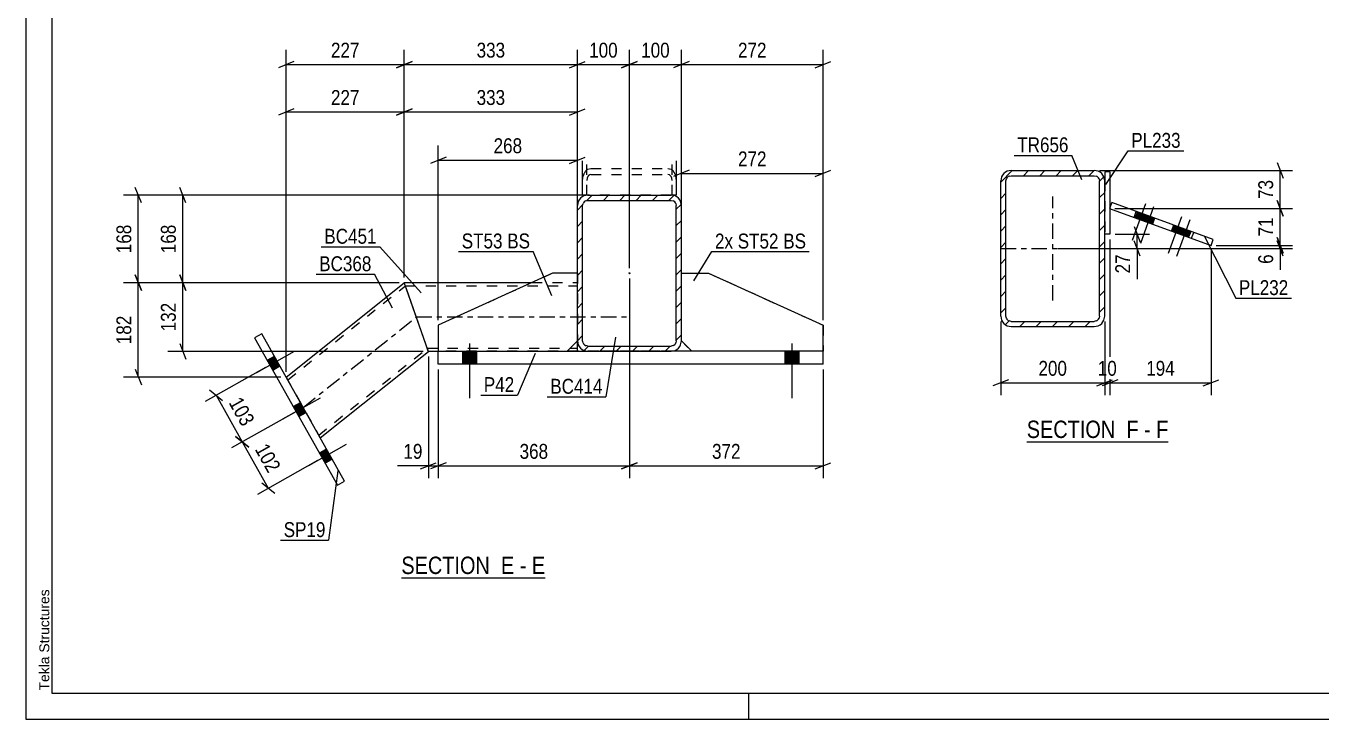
# Model space of a CAD drawing. Header units: millimetres. Extents: x -188 to 1001, y -654 to 187.
# Drawn here: x -187.8 to 61.3, y -653.8 to -520.6 of the extents above; entities that cross this region are included whole.
import ezdxf

# ---------------------------------------------------------------- set-up
doc = ezdxf.new("R2010")
doc.units = ezdxf.units.MM
doc.linetypes.add('DXK_LINE_DOT2', pattern=[3.9198, 1.9599, -1.9599])
doc.linetypes.add('DXK_LINE_DOT3', pattern=[5.9187, 2.979, -0.9799, 0.9799, -0.9799])
doc.styles.add('Arial', font='ARIAL.TTF', dxfattribs={"height": 0.2})
doc.styles.add('Arial Narrow', font='ARIALN.TTF', dxfattribs={"height": 0.2})

# ---------------------------------------------------------------- blocks, each defined once
blk = doc.blocks.new('Unknown-761542699-1162')
at = {"color": 5, "linetype": 'Continuous'}
for p, q in [((-187.8, 187.19), (-187.8, -653.81)), ((-182.8, 182.19), (-182.8, -648.81)), ((-182.8, -648.81), (996.2, -648.81)), ((-48.8, -653.81), (-48.8, -648.81)), ((-187.8, -653.81), (1001.2, -653.81))]:
    blk.add_line(p, q, dxfattribs=at)
at = {"color": 174, "linetype": 'Continuous', "style": 'Arial'}
blk.add_text('Tekla Structures', height=1.9102, rotation=90, dxfattribs=at).set_placement((-183.3, -648.31))
blk = doc.blocks.new('Unknown-761542699-16 - 30233')
at = {"color": 6, "linetype": 'Continuous'}
blk.add_line((4.68, -600.54), (31.9, -600.54), dxfattribs=at)
at = {"color": 0, "linetype": 'Continuous'}
blk.add_wipeout([(22.79, -599.79), (22.79, -596.29), (4.68, -596.29), (4.68, -599.79)], dxfattribs=at)
at = {"color": 7, "linetype": 'Continuous', "style": 'Arial Narrow'}
blk.add_text('SECTION ', height=3.34, dxfattribs=at).set_placement((4.68, -599.79))
at = {"color": 0, "linetype": 'Continuous'}
blk.add_wipeout([(26.18, -599.79), (26.18, -596.29), (23.84, -596.29), (23.84, -599.79)], dxfattribs=at)
blk.add_wipeout([(28.51, -599.79), (28.51, -596.29), (27.23, -596.29), (27.23, -599.79)], dxfattribs=at)
at = {"color": 7, "linetype": 'Continuous', "style": 'Arial Narrow'}
blk.add_text('F', height=3.34, dxfattribs=at).set_placement((23.84, -599.79))
at = {"color": 0, "linetype": 'Continuous'}
blk.add_wipeout([(31.9, -599.79), (31.9, -596.29), (29.56, -596.29), (29.56, -599.79)], dxfattribs=at)
at = {"color": 7, "linetype": 'Continuous', "style": 'Arial Narrow'}
for s, p in [('F', (29.56, -599.79)), ('-', (27.23, -599.79))]:
    blk.add_text(s, height=3.34, dxfattribs=at).set_placement(p)
blk = doc.blocks.new('Unknown-761542699-19 - 4332')
at = {"color": 6, "linetype": 'Continuous'}
blk.add_line((-115.59, -626.68), (-87.94, -626.68), dxfattribs=at)
at = {"color": 0, "linetype": 'Continuous'}
blk.add_wipeout([(-97.48, -625.93), (-97.48, -622.43), (-115.59, -622.43), (-115.59, -625.93)], dxfattribs=at)
at = {"color": 7, "linetype": 'Continuous', "style": 'Arial Narrow'}
blk.add_text('SECTION ', height=3.34, dxfattribs=at).set_placement((-115.59, -625.93))
at = {"color": 0, "linetype": 'Continuous'}
blk.add_wipeout([(-93.87, -625.93), (-93.87, -622.43), (-96.43, -622.43), (-96.43, -625.93)], dxfattribs=at)
blk.add_wipeout([(-91.55, -625.93), (-91.55, -622.43), (-92.82, -622.43), (-92.82, -625.93)], dxfattribs=at)
at = {"color": 7, "linetype": 'Continuous', "style": 'Arial Narrow'}
blk.add_text('E', height=3.34, dxfattribs=at).set_placement((-96.43, -625.93))
at = {"color": 0, "linetype": 'Continuous'}
blk.add_wipeout([(-87.94, -625.93), (-87.94, -622.43), (-90.5, -622.43), (-90.5, -625.93)], dxfattribs=at)
at = {"color": 7, "linetype": 'Continuous', "style": 'Arial Narrow'}
for s, p in [('E', (-90.5, -625.93)), ('-', (-92.82, -625.93))]:
    blk.add_text(s, height=3.34, dxfattribs=at).set_placement(p)
blk = doc.blocks.new('Part-761542699-30317 - 30233')
at = {"color": 2, "linetype": 'Continuous'}
for p, q in [((19.67, -548.64), (19.67, -550.37)), ((20.67, -548.64), (19.67, -548.64)), ((20.67, -548.64), (20.67, -560.64)), ((20.67, -560.64), (19.67, -560.64))]:
    blk.add_line(p, q, dxfattribs=at)
at = {"color": 7, "linetype": 'DXK_LINE_DOT2'}
blk.add_line((19.67, -550.37), (19.67, -560.64), dxfattribs=at)
blk = doc.blocks.new('Part-761542699-30364 - 30233')
at = {"linetype": 'Continuous'}
h = blk.add_hatch(dxfattribs=at)
h.set_pattern_fill('', scale=0.7, style=0, pattern_type=0)
h.set_pattern_definition([(45, (19.5193, -549.605), (-1.57154, 1.57154), [])])
h.paths.add_polyline_path([(19.67, -550.37), (19.52, -549.6), (19.09, -548.96), (18.44, -548.52), (17.67, -548.37), (1.67, -548.37), (0.91, -548.52), (0.26, -548.96), (-0.18, -549.6), (-0.33, -550.37), (-0.33, -576.37), (-0.18, -577.14), (0.26, -577.78), (0.91, -578.22), (1.67, -578.37), (17.67, -578.37), (18.44, -578.22), (19.09, -577.78), (19.52, -577.14), (19.67, -576.37)])
h.paths.add_polyline_path([(18.6, -576.75), (18.38, -577.08), (18.05, -577.29), (17.67, -577.37), (1.67, -577.37), (1.29, -577.29), (0.96, -577.08), (0.75, -576.75), (0.67, -576.37), (0.67, -550.37), (0.75, -549.99), (0.96, -549.66), (1.29, -549.45), (1.67, -549.37), (17.67, -549.37), (18.05, -549.45), (18.38, -549.66), (18.6, -549.99), (18.67, -550.37), (18.67, -576.37)])
at = {"color": 2, "linetype": 'Continuous'}
for p, q in [((-0.18, -549.6), (-0.33, -550.37)), ((-0.33, -576.37), (-0.33, -550.37)), ((0.67, -550.37), (0.75, -549.99)), ((0.67, -576.37), (0.67, -550.37)), ((1.67, -548.37), (0.91, -548.52)), ((1.29, -549.45), (1.67, -549.37)), ((1.67, -548.37), (17.67, -548.37)), ((1.67, -549.37), (17.67, -549.37)), ((18.44, -548.52), (17.67, -548.37)), ((17.67, -549.37), (18.05, -549.45)), ((18.6, -549.99), (18.67, -550.37)), ((18.67, -576.37), (18.67, -550.37)), ((19.67, -550.37), (19.52, -549.6)), ((19.67, -576.37), (19.67, -550.37)), ((-0.33, -576.37), (-0.18, -577.14)), ((0.75, -576.75), (0.67, -576.37)), ((1.67, -577.37), (1.29, -577.29)), ((1.67, -577.37), (17.67, -577.37)), ((18.05, -577.29), (17.67, -577.37)), ((18.67, -576.37), (18.6, -576.75)), ((19.52, -577.14), (19.67, -576.37)), ((0.91, -578.22), (1.67, -578.37)), ((1.67, -578.37), (17.67, -578.37)), ((17.67, -578.37), (18.44, -578.22))]:
    blk.add_line(p, q, dxfattribs=at)
at = {"color": 7, "linetype": 'DXK_LINE_DOT3'}
for p, q in [((9.67, -573.37), (9.67, -553.37)), ((-0.33, -563.37), (19.67, -563.37))]:
    blk.add_line(p, q, dxfattribs=at)
at = {"color": 2, "linetype": 'Continuous'}
for centre, radius, start, end in [((1.67, -550.37), 2, 112.5, 157.5), ((1.67, -550.37), 1, 112.5, 157.5), ((17.67, -550.37), 1, 22.5, 67.5), ((17.67, -550.37), 2, 22.5, 67.5), ((1.67, -576.37), 2, 202.5, 247.5), ((1.67, -576.37), 1, 202.5, 247.5), ((17.67, -576.37), 1, 292.5, 337.5), ((17.67, -576.37), 2, 292.5, 337.5)]:
    blk.add_arc(centre, radius, start, end, dxfattribs=at)
blk = doc.blocks.new('Bolt-761542699-30391 - 30233')
at = {"linetype": 'Continuous'}
for points in [[(27.65, -556.95), (25.96, -556.34), (25.55, -557.47), (27.24, -558.08)], [(29.25, -557.54), (27.55, -556.92), (27.14, -558.05), (28.84, -558.66)], [(34.61, -559.49), (32.92, -558.87), (32.51, -560), (34.2, -560.62)], [(36.21, -560.07), (34.52, -559.45), (34.11, -560.58), (35.8, -561.2)]]:
    blk.add_hatch(color=1, dxfattribs=at).paths.add_polyline_path(points)
at = {"color": 1, "linetype": 'Continuous'}
for p, q in [((27.49, -554.77), (24.92, -561.82)), ((29.08, -555.35), (26.52, -562.4)), ((25.96, -556.34), (25.55, -557.47)), ((27.55, -556.92), (27.14, -558.05)), ((27.65, -556.95), (27.24, -558.08)), ((29.25, -557.54), (28.84, -558.66)), ((34.45, -557.3), (31.89, -564.35)), ((36.05, -557.88), (33.48, -564.93)), ((32.92, -558.87), (32.51, -560)), ((34.52, -559.45), (34.11, -560.58)), ((34.61, -559.49), (34.2, -560.62)), ((36.21, -560.07), (35.8, -561.2))]:
    blk.add_line(p, q, dxfattribs=at)
blk = doc.blocks.new('Part-761542699-30367 - 30233')
at = {"color": 2, "linetype": 'Continuous'}
for p, q in [((21.03, -554.55), (20.62, -555.67)), ((40.52, -561.64), (21.03, -554.55)), ((20.62, -555.67), (40.11, -562.77)), ((25.31, -557.38), (25.72, -556.25)), ((40.11, -562.77), (40.52, -561.64))]:
    blk.add_line(p, q, dxfattribs=at)
at = {"color": 7, "linetype": 'DXK_LINE_DOT2'}
blk.add_line((36.38, -561.41), (36.79, -560.28), dxfattribs=at)
blk = doc.blocks.new('Part-761542699-4428 - 4332')
at = {"linetype": 'Continuous'}
h = blk.add_hatch(dxfattribs=at)
h.set_pattern_fill('', scale=0.7, style=0, pattern_type=0)
h.set_pattern_definition([(45, (-81.7252, -581.1157), (-1.57154, 1.57154), [])])
h.paths.add_polyline_path([(-81.73, -555.12), (-81.73, -581.12), (-81.57, -581.88), (-81.14, -582.53), (-80.49, -582.96), (-79.73, -583.12), (-63.73, -583.12), (-62.96, -582.96), (-62.31, -582.53), (-61.88, -581.88), (-61.73, -581.12), (-61.73, -555.12), (-61.88, -554.35), (-62.31, -553.7), (-62.96, -553.27), (-63.73, -553.12), (-79.73, -553.12), (-80.49, -553.27), (-81.14, -553.7), (-81.57, -554.35)])
h.paths.add_polyline_path([(-80.43, -554.41), (-80.11, -554.19), (-79.73, -554.12), (-63.73, -554.12), (-63.34, -554.19), (-63.02, -554.41), (-62.8, -554.73), (-62.73, -555.12), (-62.73, -581.12), (-62.8, -581.5), (-63.02, -581.82), (-63.34, -582.04), (-63.73, -582.12), (-79.73, -582.12), (-80.11, -582.04), (-80.43, -581.82), (-80.65, -581.5), (-80.73, -581.12), (-80.73, -555.12), (-80.65, -554.73)])
blk.add_hatch(color=30, dxfattribs=at).paths.add_polyline_path([(-71.73, -568.22, -1), (-71.73, -568.02, -1)])
at = {"color": 2, "linetype": 'Continuous'}
for p, q in [((-81.57, -554.35), (-81.73, -555.12)), ((-81.73, -581.12), (-81.73, -555.12)), ((-80.73, -555.12), (-80.65, -554.73)), ((-80.73, -581.12), (-80.73, -555.12)), ((-79.73, -553.12), (-80.49, -553.27)), ((-80.11, -554.19), (-79.73, -554.12)), ((-79.73, -553.12), (-63.73, -553.12)), ((-79.73, -554.12), (-63.73, -554.12)), ((-62.96, -553.27), (-63.73, -553.12)), ((-63.73, -554.12), (-63.34, -554.19)), ((-62.8, -554.73), (-62.73, -555.12)), ((-62.73, -581.12), (-62.73, -555.12)), ((-61.73, -555.12), (-61.88, -554.35)), ((-61.73, -581.12), (-61.73, -555.12)), ((-81.73, -581.12), (-81.57, -581.88)), ((-80.65, -581.5), (-80.73, -581.12)), ((-79.73, -582.12), (-80.11, -582.04)), ((-79.73, -582.12), (-63.73, -582.12)), ((-63.34, -582.04), (-63.73, -582.12)), ((-62.73, -581.12), (-62.8, -581.5)), ((-61.88, -581.88), (-61.73, -581.12)), ((-80.49, -582.96), (-79.73, -583.12)), ((-79.73, -583.12), (-63.73, -583.12)), ((-63.73, -583.12), (-62.96, -582.96))]:
    blk.add_line(p, q, dxfattribs=at)
at = {"color": 30, "linetype": 'DXK_LINE_DOT3'}
blk.add_line((-71.73, -568.12), (-71.73, -568.12), dxfattribs=at)
at = {"color": 30, "linetype": 'Continuous'}
blk.add_circle((-71.73, -568.12), 0.1, dxfattribs=at)
at = {"color": 2, "linetype": 'Continuous'}
for centre, radius, start, end in [((-79.73, -555.12), 2, 112.5, 157.5), ((-79.73, -555.12), 1, 112.5, 157.5), ((-63.73, -555.12), 1, 22.5, 67.5), ((-63.73, -555.12), 2, 22.5, 67.5), ((-79.73, -581.12), 2, 202.5, 247.5), ((-79.73, -581.12), 1, 202.5, 247.5), ((-63.73, -581.12), 1, 292.5, 337.5), ((-63.73, -581.12), 2, 292.5, 337.5)]:
    blk.add_arc(centre, radius, start, end, dxfattribs=at)
blk = doc.blocks.new('Bolt-761542699-4341 - 4332')
at = {"linetype": 'Continuous'}
for points in [[(-141.42, -584.81), (-140.34, -586.73), (-138.95, -585.95), (-140.02, -584.03)], [(-141.42, -584.81), (-140.34, -586.73), (-138.95, -585.95), (-140.02, -584.03)], [(-141.42, -584.81), (-140.34, -586.73), (-138.95, -585.95), (-140.02, -584.03)], [(-136.4, -593.75), (-135.32, -595.67), (-133.93, -594.88), (-135, -592.97)], [(-136.4, -593.75), (-135.32, -595.67), (-133.93, -594.88), (-135, -592.97)], [(-131.38, -602.69), (-130.3, -604.6), (-128.91, -603.82), (-129.99, -601.9)], [(-131.38, -602.69), (-130.3, -604.6), (-128.91, -603.82), (-129.99, -601.9)], [(-131.38, -602.69), (-130.3, -604.6), (-128.91, -603.82), (-129.99, -601.9)]]:
    blk.add_hatch(color=1, dxfattribs=at).paths.add_polyline_path(points)
at = {"color": 1, "linetype": 'Continuous'}
for p, q in [((-143.41, -587.19), (-136.17, -583.13)), ((-143.41, -587.19), (-136.17, -583.13)), ((-143.41, -587.19), (-136.17, -583.13)), ((-141.42, -584.81), (-140.02, -584.03)), ((-141.42, -584.81), (-140.02, -584.03)), ((-141.42, -584.81), (-140.02, -584.03)), ((-140.34, -586.73), (-138.95, -585.95)), ((-140.34, -586.73), (-138.95, -585.95)), ((-140.34, -586.73), (-138.95, -585.95)), ((-138.39, -596.13), (-131.15, -592.06)), ((-138.39, -596.13), (-131.15, -592.06)), ((-136.4, -593.75), (-135, -592.97)), ((-136.4, -593.75), (-135, -592.97)), ((-135.32, -595.67), (-133.93, -594.88)), ((-135.32, -595.67), (-133.93, -594.88)), ((-133.37, -605.07), (-126.13, -601)), ((-133.37, -605.07), (-126.13, -601)), ((-133.37, -605.07), (-126.13, -601)), ((-131.38, -602.69), (-129.99, -601.9)), ((-131.38, -602.69), (-129.99, -601.9)), ((-131.38, -602.69), (-129.99, -601.9)), ((-130.3, -604.6), (-128.91, -603.82)), ((-130.3, -604.6), (-128.91, -603.82)), ((-130.3, -604.6), (-128.91, -603.82))]:
    blk.add_line(p, q, dxfattribs=at)
blk = doc.blocks.new('Part-761542699-4360 - 4332')
at = {"color": 2, "linetype": 'Continuous'}
for p, q in [((-108.5, -583.12), (-108.5, -583.11)), ((-108.5, -585.62), (-108.5, -583.12)), ((-108.5, -583.12), (-79.73, -583.12)), ((-34.5, -583.12), (-63.72, -583.12)), ((-34.5, -583.12), (-34.5, -583.11)), ((-34.5, -585.62), (-34.5, -583.12)), ((-108.5, -585.61), (-108.5, -585.62)), ((-34.5, -585.62), (-108.5, -585.62)), ((-34.5, -585.61), (-34.5, -585.62))]:
    blk.add_line(p, q, dxfattribs=at)
at = {"color": 7, "linetype": 'DXK_LINE_DOT2'}
for p, q in [((-34.5, -583.11), (-108.5, -583.11)), ((-63.72, -583.12), (-79.73, -583.12)), ((-34.5, -585.61), (-108.5, -585.61))]:
    blk.add_line(p, q, dxfattribs=at)
blk = doc.blocks.new('Part-761542699-4456 - 4332')
at = {"color": 2, "linetype": 'Continuous'}
for p, q in [((-142.42, -579.76), (-143.82, -580.54)), ((-126.51, -608.09), (-142.42, -579.76)), ((-143.82, -580.54), (-127.9, -608.88)), ((-127.9, -608.88), (-126.51, -608.09))]:
    blk.add_line(p, q, dxfattribs=at)
blk = doc.blocks.new('Bolt-761542699-4392 - 4332')
at = {"linetype": 'Continuous'}
for points in [[(-41.85, -585.61), (-39.15, -585.61), (-39.15, -583.11), (-41.85, -583.11)], [(-41.85, -585.61), (-39.15, -585.61), (-39.15, -583.11), (-41.85, -583.11)], [(-41.85, -585.62), (-39.15, -585.62), (-39.15, -583.12), (-41.85, -583.12)]]:
    blk.add_hatch(color=1, dxfattribs=at).paths.add_polyline_path(points)
at = {"color": 1, "linetype": 'Continuous'}
for p, q in [((-40.5, -581.61), (-40.5, -592.11)), ((-40.5, -581.61), (-40.5, -592.11)), ((-40.5, -581.62), (-40.5, -592.12)), ((-41.85, -583.11), (-41.85, -585.61)), ((-41.85, -583.11), (-41.85, -585.61)), ((-41.85, -583.12), (-41.85, -585.62)), ((-39.15, -583.11), (-39.15, -585.61)), ((-39.15, -583.11), (-39.15, -585.61)), ((-39.15, -583.12), (-39.15, -585.62))]:
    blk.add_line(p, q, dxfattribs=at)
blk = doc.blocks.new('Part-761542699-4391 - 4332')
at = {"color": 2, "linetype": 'Continuous'}
for p, q in [((-80.73, -553.12), (-80.73, -546.55)), ((-62.73, -546.55), (-62.73, -553.12)), ((-79.74, -553.12), (-80.73, -553.12)), ((-79.74, -553.12), (-79.73, -553.12)), ((-63.19, -553.12), (-63.73, -553.12)), ((-62.73, -553.12), (-63.19, -553.12))]:
    blk.add_line(p, q, dxfattribs=at)
at = {"color": 7, "linetype": 'DXK_LINE_DOT2'}
for p, q in [((-79.93, -553.12), (-79.93, -546.55)), ((-79.74, -548.14), (-79.13, -547.96)), ((-79.13, -547.96), (-64.33, -547.96)), ((-64.33, -547.96), (-63.71, -548.14)), ((-63.53, -553.12), (-63.53, -546.55)), ((-80.73, -550.3), (-80.6, -549.4)), ((-79.86, -549.85), (-79.93, -550.3)), ((-79.13, -549.13), (-79.43, -549.22)), ((-79.13, -549.13), (-64.33, -549.13)), ((-64.02, -549.22), (-64.33, -549.13)), ((-63.53, -550.3), (-63.59, -549.85)), ((-62.85, -549.4), (-62.73, -550.3)), ((-63.71, -553.12), (-79.73, -553.12)), ((-63.19, -553.12), (-63.53, -553.12))]:
    blk.add_line(p, q, dxfattribs=at)
for centre, radius, start, end in [((-78.53, -549.89), 2.13, 124.4664, 166.7051), ((-78.83, -550.09), 1.06, 124.4664, 166.7051), ((-64.62, -550.09), 1.06, 13.2949, 55.5336), ((-64.92, -549.89), 2.13, 13.2949, 55.5336)]:
    blk.add_arc(centre, radius, start, end, dxfattribs=at)
blk = doc.blocks.new('Bolt-761542699-4393 - 4332')
at = {"linetype": 'Continuous'}
for points in [[(-103.85, -585.61), (-101.15, -585.61), (-101.15, -583.11), (-103.85, -583.11)], [(-103.85, -585.61), (-101.15, -585.61), (-101.15, -583.11), (-103.85, -583.11)], [(-103.85, -585.62), (-101.15, -585.62), (-101.15, -583.12), (-103.85, -583.12)]]:
    blk.add_hatch(color=1, dxfattribs=at).paths.add_polyline_path(points)
at = {"color": 1, "linetype": 'Continuous'}
for p, q in [((-102.5, -581.61), (-102.5, -592.11)), ((-102.5, -581.61), (-102.5, -592.11)), ((-102.5, -581.62), (-102.5, -592.12)), ((-103.85, -583.11), (-103.85, -585.61)), ((-103.85, -583.11), (-103.85, -585.61)), ((-103.85, -583.12), (-103.85, -585.62)), ((-101.15, -583.11), (-101.15, -585.61)), ((-101.15, -583.11), (-101.15, -585.61)), ((-101.15, -583.12), (-101.15, -585.62))]:
    blk.add_line(p, q, dxfattribs=at)
blk = doc.blocks.new('Part-761542699-4446 - 4332')
at = {"color": 7, "linetype": 'DXK_LINE_DOT2'}
for p, q in [((-86.5, -568.11), (-108.5, -578.11)), ((-81.73, -568.11), (-86.5, -568.11)), ((-81.73, -581.11), (-81.73, -568.11)), ((-108.5, -578.11), (-108.5, -583.11)), ((-83.73, -583.11), (-81.73, -581.11)), ((-108.5, -583.11), (-83.73, -583.11))]:
    blk.add_line(p, q, dxfattribs=at)
blk = doc.blocks.new('Part-761542699-4447 - 4332')
at = {"color": 7, "linetype": 'DXK_LINE_DOT2'}
for p, q in [((-86.5, -568.11), (-108.5, -578.11)), ((-81.73, -568.11), (-86.5, -568.11)), ((-81.73, -581.11), (-81.73, -568.11)), ((-108.5, -578.11), (-108.5, -583.11)), ((-83.73, -583.11), (-81.73, -581.11)), ((-108.5, -583.11), (-83.73, -583.11))]:
    blk.add_line(p, q, dxfattribs=at)
blk = doc.blocks.new('Part-761542699-4448 - 4332')
at = {"color": 2, "linetype": 'Continuous'}
for p, q in [((-86.5, -568.11), (-108.5, -578.11)), ((-81.73, -568.11), (-86.5, -568.11)), ((-108.5, -578.11), (-108.5, -583.11)), ((-81.73, -581.11), (-83.73, -583.11))]:
    blk.add_line(p, q, dxfattribs=at)
at = {"color": 7, "linetype": 'DXK_LINE_DOT2'}
for p, q in [((-81.73, -568.11), (-81.73, -581.11)), ((-108.5, -583.11), (-83.73, -583.11))]:
    blk.add_line(p, q, dxfattribs=at)
blk = doc.blocks.new('Part-761542699-4449 - 4332')
at = {"color": 7, "linetype": 'DXK_LINE_DOT2'}
for p, q in [((-61.73, -581.11), (-61.73, -568.11)), ((-61.73, -568.11), (-56.5, -568.11)), ((-56.5, -568.11), (-34.5, -578.11)), ((-34.5, -578.11), (-34.5, -583.11)), ((-59.73, -583.11), (-61.73, -581.11)), ((-34.5, -583.11), (-59.73, -583.11))]:
    blk.add_line(p, q, dxfattribs=at)
blk = doc.blocks.new('Part-761542699-4450 - 4332')
at = {"color": 7, "linetype": 'DXK_LINE_DOT2'}
for p, q in [((-61.73, -581.11), (-61.73, -568.11)), ((-61.73, -568.11), (-56.5, -568.11)), ((-56.5, -568.11), (-34.5, -578.11)), ((-34.5, -578.11), (-34.5, -583.11)), ((-59.73, -583.11), (-61.73, -581.11)), ((-34.5, -583.11), (-59.73, -583.11))]:
    blk.add_line(p, q, dxfattribs=at)
blk = doc.blocks.new('Part-761542699-4451 - 4332')
at = {"color": 2, "linetype": 'Continuous'}
for p, q in [((-61.73, -568.11), (-56.5, -568.11)), ((-56.5, -568.11), (-34.5, -578.11)), ((-34.5, -583.11), (-34.5, -578.11)), ((-59.73, -583.11), (-61.73, -581.11))]:
    blk.add_line(p, q, dxfattribs=at)
at = {"color": 7, "linetype": 'DXK_LINE_DOT2'}
for p, q in [((-61.73, -581.11), (-61.73, -568.11)), ((-34.5, -583.11), (-59.73, -583.11))]:
    blk.add_line(p, q, dxfattribs=at)
blk = doc.blocks.new('Part-761542699-4476 - 4332')
at = {"color": 2, "linetype": 'Continuous'}
for p, q in [((-137.74, -588.09), (-115.03, -569.94)), ((-110.82, -581.95), (-114.61, -571.14)), ((-110.4, -583.15), (-110.82, -581.95)), ((-131.19, -599.76), (-110.4, -583.15))]:
    blk.add_line(p, q, dxfattribs=at)
at = {"color": 7, "linetype": 'DXK_LINE_DOT2'}
for p, q in [((-114.61, -571.14), (-115.03, -569.94)), ((-137.44, -588.62), (-114.82, -570.54)), ((-131.49, -599.23), (-110.61, -582.55)), ((-110.44, -583.05), (-110.53, -582.79)), ((-110.4, -583.15), (-110.44, -583.05)), ((-137.74, -588.09), (-131.19, -599.76))]:
    blk.add_line(p, q, dxfattribs=at)
at = {"color": 7, "linetype": 'DXK_LINE_DOT3'}
blk.add_line((-134.47, -593.92), (-112.72, -576.54), dxfattribs=at)
blk = doc.blocks.new('Part-761542699-4491 - 4332')
at = {"color": 2, "linetype": 'Continuous'}
for p, q in [((-115.04, -569.92), (-90.46, -569.92)), ((-110.84, -581.92), (-115.04, -569.92)), ((-81.73, -581.92), (-81.73, -581.11)), ((-81.73, -583.12), (-81.73, -581.92)), ((-110.41, -583.12), (-108.5, -583.12))]:
    blk.add_line(p, q, dxfattribs=at)
at = {"color": 7, "linetype": 'DXK_LINE_DOT2'}
for p, q in [((-90.46, -569.92), (-81.73, -569.92)), ((-81.73, -581.11), (-81.73, -569.92)), ((-114.83, -570.52), (-81.73, -570.52)), ((-81.73, -570.56), (-81.73, -570.52)), ((-110.82, -581.95), (-110.84, -581.92)), ((-110.41, -583.12), (-110.84, -581.92)), ((-110.63, -582.52), (-81.73, -582.52)), ((-81.73, -583.02), (-81.73, -582.76)), ((-108.5, -583.12), (-81.73, -583.12)), ((-81.73, -583.12), (-81.73, -583.02))]:
    blk.add_line(p, q, dxfattribs=at)
at = {"color": 7, "linetype": 'DXK_LINE_DOT3'}
blk.add_line((-112.73, -576.52), (-71.73, -576.52), dxfattribs=at)
blk = doc.blocks.new('Part-761542699-4503 - 4332')
at = {"color": 7, "linetype": 'DXK_LINE_DOT2'}
for p, q in [((-61.73, -581.11), (-61.73, -568.11)), ((-61.73, -568.11), (-56.5, -568.11)), ((-56.5, -568.11), (-34.5, -578.11)), ((-34.5, -578.11), (-34.5, -583.11)), ((-59.73, -583.11), (-61.73, -581.11)), ((-34.5, -583.11), (-59.73, -583.11))]:
    blk.add_line(p, q, dxfattribs=at)
blk = doc.blocks.new('StraightDimension-761542699-32059 - 30233')
at = {"color": 7, "linetype": 'Continuous'}
for p, q in [((20.67, -561.64), (20.67, -591.58)), ((40.11, -563.77), (40.11, -591.58)), ((22.17, -588.58), (19.17, -589.78)), ((20.67, -589.18), (40.11, -589.18)), ((38.61, -589.78), (41.61, -588.58))]:
    blk.add_line(p, q, dxfattribs=at)
at = {"color": 0}
blk.add_wipeout([(33.73, -588.43), (33.73, -584.23), (27.05, -584.23), (27.05, -588.43)], dxfattribs=at)
at = {"color": 3, "style": 'Arial Narrow'}
blk.add_text('194', height=2.863, dxfattribs=at).set_placement((27.65, -587.83))
blk = doc.blocks.new('StraightDimension-761542699-32060 - 30233')
at = {"color": 7, "linetype": 'Continuous'}
for p, q in [((20.67, -561.64), (20.67, -591.58)), ((19.67, -577.37), (19.67, -591.58)), ((18.17, -589.78), (21.17, -588.58)), ((22.17, -588.58), (19.17, -589.78)), ((19.67, -589.18), (20.67, -589.18))]:
    blk.add_line(p, q, dxfattribs=at)
at = {"color": 0}
blk.add_wipeout([(22.6, -588.43), (22.6, -584.23), (17.74, -584.23), (17.74, -588.43)], dxfattribs=at)
at = {"color": 3, "style": 'Arial Narrow'}
blk.add_text('10', height=2.863, dxfattribs=at).set_placement((18.34, -587.83))
blk = doc.blocks.new('StraightDimension-761542699-32061 - 30233')
at = {"color": 7, "linetype": 'Continuous'}
for p, q in [((-0.33, -577.37), (-0.33, -591.58)), ((19.67, -577.37), (19.67, -591.58)), ((1.17, -588.58), (-1.83, -589.78)), ((-0.33, -589.18), (19.67, -589.18)), ((18.17, -589.78), (21.17, -588.58))]:
    blk.add_line(p, q, dxfattribs=at)
at = {"color": 0}
blk.add_wipeout([(13.01, -588.43), (13.01, -584.23), (6.33, -584.23), (6.33, -588.43)], dxfattribs=at)
at = {"color": 3, "style": 'Arial Narrow'}
blk.add_text('200', height=2.863, dxfattribs=at).set_placement((6.93, -587.83))
blk = doc.blocks.new('StraightDimension-761542699-32142 - 30233')
at = {"color": 7, "linetype": 'Continuous'}
for p, q in [((25.31, -559.14), (26.51, -562.14)), ((21.67, -560.64), (28.31, -560.64)), ((26.51, -564.87), (25.31, -561.87)), ((25.91, -563.37), (25.91, -560.64)), ((10.67, -563.37), (28.31, -563.37))]:
    blk.add_line(p, q, dxfattribs=at)
at = {"color": 0}
blk.add_wipeout([(25.16, -563.9), (20.96, -563.9), (20.96, -568.75), (25.16, -568.75)], dxfattribs=at)
at = {"color": 7, "linetype": 'Continuous'}
blk.add_line((25.91, -563.37), (25.91, -569.28), dxfattribs=at)
blk.add_line((25.91, -563.37), (25.91, -569.28), dxfattribs=at)
at = {"color": 3, "style": 'Arial Narrow'}
blk.add_text('27', height=2.863, rotation=90.0002, dxfattribs=at).set_placement((24.56, -568.15))
blk = doc.blocks.new('StraightDimension-761542699-32183 - 30233')
at = {"color": 7, "linetype": 'Continuous'}
for p, q in [((52.81, -546.87), (54.01, -549.87)), ((18.67, -548.37), (55.81, -548.37)), ((53.41, -555.67), (53.41, -548.37)), ((54.01, -557.17), (52.81, -554.17)), ((21.62, -555.67), (55.81, -555.67))]:
    blk.add_line(p, q, dxfattribs=at)
at = {"color": 0}
blk.add_wipeout([(52.66, -549.59), (48.46, -549.59), (48.46, -554.45), (52.66, -554.45)], dxfattribs=at)
at = {"color": 3, "style": 'Arial Narrow'}
blk.add_text('73', height=2.863, rotation=90.0002, dxfattribs=at).set_placement((52.06, -553.85))
blk = doc.blocks.new('StraightDimension-761542699-32184 - 30233')
at = {"color": 7, "linetype": 'Continuous'}
for p, q in [((52.81, -554.17), (54.01, -557.17)), ((21.62, -555.67), (55.81, -555.67)), ((53.41, -562.77), (53.41, -555.67)), ((41.11, -562.77), (55.81, -562.77)), ((54.01, -564.27), (52.81, -561.27))]:
    blk.add_line(p, q, dxfattribs=at)
at = {"color": 0}
blk.add_wipeout([(52.66, -556.79), (48.46, -556.79), (48.46, -561.65), (52.66, -561.65)], dxfattribs=at)
at = {"color": 3, "style": 'Arial Narrow'}
blk.add_text('71', height=2.863, rotation=90.0002, dxfattribs=at).set_placement((52.06, -561.05))
blk = doc.blocks.new('StraightDimension-761542699-32185 - 30233')
at = {"color": 7, "linetype": 'Continuous'}
for p, q in [((41.11, -562.77), (55.81, -562.77)), ((52.81, -561.27), (54.01, -564.27)), ((54.01, -564.87), (52.81, -561.87)), ((53.41, -563.37), (53.41, -562.77)), ((10.67, -563.37), (55.81, -563.37))]:
    blk.add_line(p, q, dxfattribs=at)
at = {"color": 0}
blk.add_wipeout([(52.66, -563.9), (48.46, -563.9), (48.46, -566.92), (52.66, -566.92)], dxfattribs=at)
at = {"color": 7, "linetype": 'Continuous'}
blk.add_line((53.41, -563.37), (53.41, -567.45), dxfattribs=at)
blk.add_line((53.41, -563.37), (53.41, -567.45), dxfattribs=at)
at = {"color": 3, "style": 'Arial Narrow'}
blk.add_text('6', height=2.86, rotation=90.0002, dxfattribs=at).set_placement((52.06, -566.32))
blk = doc.blocks.new('StraightDimension-761542699-31686 - 4332')
at = {"color": 7, "linetype": 'Continuous'}
for p, q in [((-137.74, -587.09), (-137.74, -534.28)), ((-115.03, -568.94), (-115.03, -534.28)), ((-136.24, -536.53), (-139.24, -537.73)), ((-137.74, -537.13), (-115.03, -537.13)), ((-116.53, -537.73), (-113.53, -536.53))]:
    blk.add_line(p, q, dxfattribs=at)
at = {"color": 0}
blk.add_wipeout([(-123.04, -536.38), (-123.04, -532.18), (-129.73, -532.18), (-129.73, -536.38)], dxfattribs=at)
at = {"color": 3, "style": 'Arial Narrow'}
blk.add_text('227', height=2.863, dxfattribs=at).set_placement((-129.13, -535.78))
blk = doc.blocks.new('StraightDimension-761542699-31835 - 4332')
at = {"color": 7, "linetype": 'Continuous'}
for p, q in [((-61.73, -554.12), (-61.73, -525.18)), ((-34.5, -577.11), (-34.5, -525.18)), ((-60.23, -527.43), (-63.23, -528.63)), ((-61.73, -528.03), (-34.5, -528.03)), ((-36, -528.63), (-33, -527.43))]:
    blk.add_line(p, q, dxfattribs=at)
at = {"color": 0}
blk.add_wipeout([(-44.77, -527.28), (-44.77, -523.08), (-51.45, -523.08), (-51.45, -527.28)], dxfattribs=at)
at = {"color": 3, "style": 'Arial Narrow'}
blk.add_text('272', height=2.863, dxfattribs=at).set_placement((-50.85, -526.68))
blk = doc.blocks.new('StraightDimension-761542699-31836 - 4332')
at = {"color": 7, "linetype": 'Continuous'}
for p, q in [((-71.73, -567.12), (-71.73, -525.18)), ((-61.73, -554.12), (-61.73, -525.18)), ((-73.23, -528.63), (-70.23, -527.43)), ((-71.73, -528.03), (-61.73, -528.03)), ((-60.23, -527.43), (-63.23, -528.63))]:
    blk.add_line(p, q, dxfattribs=at)
at = {"color": 0}
blk.add_wipeout([(-63.38, -527.28), (-63.38, -523.08), (-70.07, -523.08), (-70.07, -527.28)], dxfattribs=at)
at = {"color": 3, "style": 'Arial Narrow'}
blk.add_text('100', height=2.863, dxfattribs=at).set_placement((-69.47, -526.68))
blk = doc.blocks.new('StraightDimension-761542699-4567 - 4332')
at = {"color": 7, "linetype": 'Continuous'}
for p, q in [((-110.4, -584.15), (-110.4, -607.54)), ((-108.5, -586.62), (-108.5, -607.54)), ((-111.9, -605.74), (-108.9, -604.54)), ((-110.4, -605.14), (-108.5, -605.14)), ((-107, -604.54), (-110, -605.74))]:
    blk.add_line(p, q, dxfattribs=at)
at = {"color": 0}
blk.add_wipeout([(-110.93, -604.39), (-110.93, -600.19), (-115.79, -600.19), (-115.79, -604.39)], dxfattribs=at)
at = {"color": 7, "linetype": 'Continuous'}
blk.add_line((-110.4, -605.14), (-116.31, -605.14), dxfattribs=at)
blk.add_line((-110.4, -605.14), (-116.31, -605.14), dxfattribs=at)
at = {"color": 3, "style": 'Arial Narrow'}
blk.add_text('19', height=2.863, dxfattribs=at).set_placement((-115.19, -603.79))
blk = doc.blocks.new('StraightDimension-761542699-31669 - 4332')
at = {"color": 7, "linetype": 'Continuous'}
for p, q in [((-141.75, -586.26), (-153.31, -592.75)), ((-152.47, -590.56), (-149.96, -592.59)), ((-151.22, -591.58), (-146.2, -600.51)), ((-135.34, -594.41), (-148.29, -601.69)), ((-144.94, -601.53), (-147.46, -599.5))]:
    blk.add_line(p, q, dxfattribs=at)
at = {"color": 0}
blk.add_wipeout([(-146.42, -598.59), (-142.76, -596.54), (-146.03, -590.71), (-149.69, -592.76)], dxfattribs=at)
at = {"color": 3, "style": 'Arial Narrow'}
blk.add_text('103', height=2.863, rotation=-60.6877, dxfattribs=at).set_placement((-148.87, -592.99))
blk = doc.blocks.new('StraightDimension-761542699-4565 - 4332')
at = {"color": 7, "linetype": 'Continuous'}
for p, q in [((-71.73, -569.12), (-71.73, -607.54)), ((-34.5, -586.62), (-34.5, -607.54)), ((-70.23, -604.54), (-73.23, -605.74)), ((-71.73, -605.14), (-34.5, -605.14)), ((-36, -605.74), (-33, -604.54))]:
    blk.add_line(p, q, dxfattribs=at)
at = {"color": 0}
blk.add_wipeout([(-49.77, -604.39), (-49.77, -600.19), (-56.45, -600.19), (-56.45, -604.39)], dxfattribs=at)
at = {"color": 3, "style": 'Arial Narrow'}
blk.add_text('372', height=2.863, dxfattribs=at).set_placement((-55.85, -603.79))
blk = doc.blocks.new('StraightDimension-761542699-4566 - 4332')
at = {"color": 7, "linetype": 'Continuous'}
for p, q in [((-71.73, -569.12), (-71.73, -607.54)), ((-108.5, -586.62), (-108.5, -607.54)), ((-107, -604.54), (-110, -605.74)), ((-108.5, -605.14), (-71.73, -605.14)), ((-73.23, -605.74), (-70.23, -604.54))]:
    blk.add_line(p, q, dxfattribs=at)
at = {"color": 0}
blk.add_wipeout([(-86.77, -604.39), (-86.77, -600.19), (-93.45, -600.19), (-93.45, -604.39)], dxfattribs=at)
at = {"color": 3, "style": 'Arial Narrow'}
blk.add_text('368', height=2.863, dxfattribs=at).set_placement((-92.85, -603.79))
blk = doc.blocks.new('StraightDimension-761542699-31668 - 4332')
at = {"color": 7, "linetype": 'Continuous'}
for p, q in [((-135.34, -594.41), (-148.29, -601.69)), ((-147.46, -599.5), (-144.94, -601.53)), ((-146.2, -600.51), (-141.18, -609.45)), ((-131.71, -604.14), (-143.27, -610.63)), ((-139.92, -610.46), (-142.44, -608.44))]:
    blk.add_line(p, q, dxfattribs=at)
at = {"color": 0}
blk.add_wipeout([(-141.4, -607.53), (-137.74, -605.47), (-141.01, -599.64), (-144.67, -601.7)], dxfattribs=at)
at = {"color": 3, "style": 'Arial Narrow'}
blk.add_text('102', height=2.863, rotation=-60.6877, dxfattribs=at).set_placement((-143.85, -601.93))
blk = doc.blocks.new('StraightDimension-761542699-31671 - 4332')
at = {"color": 7, "linetype": 'Continuous'}
for p, q in [((-108.5, -577.11), (-108.5, -543.55)), ((-81.73, -567.11), (-81.73, -543.55)), ((-107, -545.8), (-110, -547)), ((-108.5, -546.4), (-81.73, -546.4)), ((-83.23, -547), (-80.23, -545.8))]:
    blk.add_line(p, q, dxfattribs=at)
at = {"color": 0}
blk.add_wipeout([(-91.77, -545.65), (-91.77, -541.45), (-98.45, -541.45), (-98.45, -545.65)], dxfattribs=at)
at = {"color": 3, "style": 'Arial Narrow'}
blk.add_text('268', height=2.863, dxfattribs=at).set_placement((-97.85, -545.05))
blk = doc.blocks.new('StraightDimension-761542699-31768 - 4332')
at = {"color": 7, "linetype": 'Continuous'}
for p, q in [((-61.73, -567.11), (-61.73, -546.08)), ((-34.5, -577.11), (-34.5, -546.08)), ((-60.23, -548.33), (-63.23, -549.53)), ((-61.73, -548.93), (-34.5, -548.93)), ((-36, -549.53), (-33, -548.33))]:
    blk.add_line(p, q, dxfattribs=at)
at = {"color": 0}
blk.add_wipeout([(-44.77, -548.18), (-44.77, -543.98), (-51.45, -543.98), (-51.45, -548.18)], dxfattribs=at)
at = {"color": 3, "style": 'Arial Narrow'}
blk.add_text('272', height=2.863, dxfattribs=at).set_placement((-50.85, -547.58))
blk = doc.blocks.new('StraightDimension-761542699-31685 - 4332')
at = {"color": 7, "linetype": 'Continuous'}
for p, q in [((-115.03, -568.94), (-115.03, -534.28)), ((-81.73, -554.12), (-81.73, -534.28)), ((-113.53, -536.53), (-116.53, -537.73)), ((-115.03, -537.13), (-81.73, -537.13)), ((-83.23, -537.73), (-80.23, -536.53))]:
    blk.add_line(p, q, dxfattribs=at)
at = {"color": 0}
blk.add_wipeout([(-95.03, -536.38), (-95.03, -532.18), (-101.72, -532.18), (-101.72, -536.38)], dxfattribs=at)
at = {"color": 3, "style": 'Arial Narrow'}
blk.add_text('333', height=2.863, dxfattribs=at).set_placement((-101.12, -535.78))
blk = doc.blocks.new('StraightDimension-761542699-31703 - 4332')
at = {"color": 7, "linetype": 'Continuous'}
for p, q in [((-157.02, -554.62), (-158.22, -551.62)), ((-80.73, -553.12), (-160.47, -553.12)), ((-157.62, -569.94), (-157.62, -553.12)), ((-116.03, -569.94), (-160.47, -569.94)), ((-158.22, -568.44), (-157.02, -571.44))]:
    blk.add_line(p, q, dxfattribs=at)
at = {"color": 0}
blk.add_wipeout([(-158.37, -558.19), (-162.57, -558.19), (-162.57, -564.87), (-158.37, -564.87)], dxfattribs=at)
at = {"color": 3, "style": 'Arial Narrow'}
blk.add_text('168', height=2.863, rotation=90.0002, dxfattribs=at).set_placement((-158.97, -564.27))
blk = doc.blocks.new('StraightDimension-761542699-31704 - 4332')
at = {"color": 7, "linetype": 'Continuous'}
for p, q in [((-116.03, -569.94), (-160.47, -569.94)), ((-157.02, -571.44), (-158.22, -568.44)), ((-157.62, -583.15), (-157.62, -569.94)), ((-158.22, -581.65), (-157.02, -584.65)), ((-111.4, -583.15), (-160.47, -583.15))]:
    blk.add_line(p, q, dxfattribs=at)
at = {"color": 0}
blk.add_wipeout([(-158.37, -573.2), (-162.57, -573.2), (-162.57, -579.89), (-158.37, -579.89)], dxfattribs=at)
at = {"color": 3, "style": 'Arial Narrow'}
blk.add_text('132', height=2.863, rotation=90.0002, dxfattribs=at).set_placement((-158.97, -579.29))
blk = doc.blocks.new('StraightDimension-761542699-31837 - 4332')
at = {"color": 7, "linetype": 'Continuous'}
for p, q in [((-81.73, -554.12), (-81.73, -525.18)), ((-71.73, -567.12), (-71.73, -525.18)), ((-83.23, -528.63), (-80.23, -527.43)), ((-81.73, -528.03), (-71.73, -528.03)), ((-70.23, -527.43), (-73.23, -528.63))]:
    blk.add_line(p, q, dxfattribs=at)
at = {"color": 0}
blk.add_wipeout([(-73.38, -527.28), (-73.38, -523.08), (-80.07, -523.08), (-80.07, -527.28)], dxfattribs=at)
at = {"color": 3, "style": 'Arial Narrow'}
blk.add_text('100', height=2.863, dxfattribs=at).set_placement((-79.47, -526.68))
blk = doc.blocks.new('StraightDimension-761542699-31728 - 4332')
at = {"color": 7, "linetype": 'Continuous'}
for p, q in [((-165.58, -554.62), (-166.78, -551.62)), ((-80.73, -553.12), (-169.03, -553.12)), ((-166.18, -569.94), (-166.18, -553.12)), ((-116.03, -569.94), (-169.03, -569.94)), ((-166.78, -568.44), (-165.58, -571.44))]:
    blk.add_line(p, q, dxfattribs=at)
at = {"color": 0}
blk.add_wipeout([(-166.93, -558.19), (-171.13, -558.19), (-171.13, -564.87), (-166.93, -564.87)], dxfattribs=at)
at = {"color": 3, "style": 'Arial Narrow'}
blk.add_text('168', height=2.863, rotation=90.0002, dxfattribs=at).set_placement((-167.53, -564.27))
blk = doc.blocks.new('StraightDimension-761542699-31729 - 4332')
at = {"color": 7, "linetype": 'Continuous'}
for p, q in [((-116.03, -569.94), (-169.03, -569.94)), ((-165.58, -571.44), (-166.78, -568.44)), ((-166.18, -588.09), (-166.18, -569.94)), ((-166.78, -586.59), (-165.58, -589.59)), ((-138.74, -588.09), (-169.03, -588.09))]:
    blk.add_line(p, q, dxfattribs=at)
at = {"color": 0}
blk.add_wipeout([(-166.93, -575.68), (-171.13, -575.68), (-171.13, -582.36), (-166.93, -582.36)], dxfattribs=at)
at = {"color": 3, "style": 'Arial Narrow'}
blk.add_text('182', height=2.863, rotation=90.0002, dxfattribs=at).set_placement((-167.53, -581.76))
blk = doc.blocks.new('StraightDimension-761542699-31838 - 4332')
at = {"color": 7, "linetype": 'Continuous'}
for p, q in [((-115.03, -568.94), (-115.03, -525.18)), ((-81.73, -554.12), (-81.73, -525.18)), ((-113.53, -527.43), (-116.53, -528.63)), ((-115.03, -528.03), (-81.73, -528.03)), ((-83.23, -528.63), (-80.23, -527.43))]:
    blk.add_line(p, q, dxfattribs=at)
at = {"color": 0}
blk.add_wipeout([(-95.03, -527.28), (-95.03, -523.08), (-101.72, -523.08), (-101.72, -527.28)], dxfattribs=at)
at = {"color": 3, "style": 'Arial Narrow'}
blk.add_text('333', height=2.863, dxfattribs=at).set_placement((-101.12, -526.68))
blk = doc.blocks.new('StraightDimension-761542699-31839 - 4332')
at = {"color": 7, "linetype": 'Continuous'}
for p, q in [((-137.74, -587.09), (-137.74, -525.18)), ((-115.03, -568.94), (-115.03, -525.18)), ((-136.24, -527.43), (-139.24, -528.63)), ((-137.74, -528.03), (-115.03, -528.03)), ((-116.53, -528.63), (-113.53, -527.43))]:
    blk.add_line(p, q, dxfattribs=at)
at = {"color": 0}
blk.add_wipeout([(-123.04, -527.28), (-123.04, -523.08), (-129.73, -523.08), (-129.73, -527.28)], dxfattribs=at)
at = {"color": 3, "style": 'Arial Narrow'}
blk.add_text('227', height=2.863, dxfattribs=at).set_placement((-129.13, -526.68))
blk = doc.blocks.new('Mark-761542699-32227 - 30233')
at = {"color": 0}
blk.add_wipeout([(34.28, -544.01), (34.28, -541.01), (24.77, -541.01), (24.77, -544.01)], dxfattribs=at)
blk.add_wipeout([(34.28, -544.01), (34.28, -541.01), (24.77, -541.01), (24.77, -544.01)], dxfattribs=at)
at = {"color": 30, "linetype": 'Continuous'}
for p, q in [((19.9, -551.07), (24.17, -544.61)), ((24.17, -544.61), (34.88, -544.61))]:
    blk.add_line(p, q, dxfattribs=at)
at = {"color": 3, "style": 'Arial Narrow'}
blk.add_text('PL233', height=2.863, dxfattribs=at).set_placement((24.77, -544.01))
blk = doc.blocks.new('Mark-761542699-32230 - 30233')
at = {"color": 0}
blk.add_wipeout([(12.72, -544.87), (12.72, -541.87), (2.85, -541.87), (2.85, -544.87)], dxfattribs=at)
blk.add_wipeout([(12.72, -544.87), (12.72, -541.87), (2.85, -541.87), (2.85, -544.87)], dxfattribs=at)
at = {"color": 30, "linetype": 'Continuous'}
for p in [(2.25, -545.47), (15.29, -550.14)]:
    blk.add_line(p, (13.32, -545.47), dxfattribs=at)
at = {"color": 3, "style": 'Arial Narrow'}
blk.add_text('TR656', height=2.863, dxfattribs=at).set_placement((2.85, -544.87))
blk = doc.blocks.new('Mark-761542699-32233 - 30233')
at = {"color": 0}
blk.add_wipeout([(54.98, -572.32), (54.98, -569.32), (45.47, -569.32), (45.47, -572.32)], dxfattribs=at)
blk.add_wipeout([(54.98, -572.32), (54.98, -569.32), (45.47, -569.32), (45.47, -572.32)], dxfattribs=at)
at = {"color": 30, "linetype": 'Continuous'}
for p, q in [((38.88, -561.04), (44.87, -572.92)), ((44.87, -572.92), (55.58, -572.92))]:
    blk.add_line(p, q, dxfattribs=at)
at = {"color": 3, "style": 'Arial Narrow'}
blk.add_text('PL232', height=2.863, dxfattribs=at).set_placement((45.47, -572.32))
blk = doc.blocks.new('Mark-761542699-4356 - 4332')
at = {"color": 0}
blk.add_wipeout([(-93.88, -590.96), (-93.88, -587.96), (-99.73, -587.96), (-99.73, -590.96)], dxfattribs=at)
blk.add_wipeout([(-93.88, -590.96), (-93.88, -587.96), (-99.73, -587.96), (-99.73, -590.96)], dxfattribs=at)
at = {"color": 30, "linetype": 'Continuous'}
for p in [(-89.83, -583.54), (-100.33, -591.56)]:
    blk.add_line(p, (-93.28, -591.56), dxfattribs=at)
at = {"color": 3, "style": 'Arial Narrow'}
blk.add_text('P42', height=2.863, dxfattribs=at).set_placement((-99.73, -590.96))
blk = doc.blocks.new('Mark-761542699-4424 - 4332')
at = {"color": 0}
blk.add_wipeout([(-76.9, -591.28), (-76.9, -588.28), (-86.95, -588.28), (-86.95, -591.28)], dxfattribs=at)
blk.add_wipeout([(-76.9, -591.28), (-76.9, -588.28), (-86.95, -588.28), (-86.95, -591.28)], dxfattribs=at)
at = {"color": 30, "linetype": 'Continuous'}
for p in [(-74.39, -580.42), (-87.55, -591.88)]:
    blk.add_line(p, (-76.3, -591.88), dxfattribs=at)
at = {"color": 3, "style": 'Arial Narrow'}
blk.add_text('BC414', height=2.863, dxfattribs=at).set_placement((-86.95, -591.28))
blk = doc.blocks.new('Mark-761542699-4452 - 4332')
at = {"color": 0}
blk.add_wipeout([(-130.18, -618.83), (-130.18, -615.83), (-138.22, -615.83), (-138.22, -618.83)], dxfattribs=at)
blk.add_wipeout([(-130.18, -618.83), (-130.18, -615.83), (-138.22, -615.83), (-138.22, -618.83)], dxfattribs=at)
at = {"color": 30, "linetype": 'Continuous'}
for p in [(-127.81, -606.09), (-138.82, -619.43)]:
    blk.add_line(p, (-129.58, -619.43), dxfattribs=at)
at = {"color": 3, "style": 'Arial Narrow'}
blk.add_text('SP19', height=2.863, dxfattribs=at).set_placement((-138.22, -618.83))
blk = doc.blocks.new('Mark-761542699-4472 - 4332')
at = {"color": 0}
blk.add_wipeout([(-121.35, -567.73), (-121.35, -564.73), (-131.39, -564.73), (-131.39, -567.73)], dxfattribs=at)
blk.add_wipeout([(-121.35, -567.73), (-121.35, -564.73), (-131.39, -564.73), (-131.39, -567.73)], dxfattribs=at)
at = {"color": 30, "linetype": 'Continuous'}
for p in [(-131.99, -568.33), (-117.31, -574.81)]:
    blk.add_line(p, (-120.75, -568.33), dxfattribs=at)
at = {"color": 3, "style": 'Arial Narrow'}
blk.add_text('BC368', height=2.863, dxfattribs=at).set_placement((-131.39, -567.73))
blk = doc.blocks.new('Mark-761542699-4487 - 4332')
at = {"color": 0}
blk.add_wipeout([(-120.36, -562.45), (-120.36, -559.45), (-130.4, -559.45), (-130.4, -562.45)], dxfattribs=at)
blk.add_wipeout([(-120.36, -562.45), (-120.36, -559.45), (-130.4, -559.45), (-130.4, -562.45)], dxfattribs=at)
at = {"color": 30, "linetype": 'Continuous'}
for p in [(-131, -563.05), (-111.76, -571.86)]:
    blk.add_line(p, (-119.76, -563.05), dxfattribs=at)
at = {"color": 3, "style": 'Arial Narrow'}
blk.add_text('BC451', height=2.863, dxfattribs=at).set_placement((-130.4, -562.45))
blk = doc.blocks.new('MarkSet-761542699-31906 - 4332')
at = {"color": 0}
blk.add_wipeout([(-51.81, -563.37), (-51.81, -560.37), (-55.28, -560.37), (-55.28, -563.37)], dxfattribs=at)
blk.add_wipeout([(-51.81, -563.37), (-51.81, -560.37), (-55.28, -560.37), (-55.28, -563.37)], dxfattribs=at)
at = {"color": 30, "linetype": 'Continuous'}
blk.add_line((-59.32, -569.59), (-55.88, -563.97), dxfattribs=at)
at = {"color": 0}
blk.add_wipeout([(-43.05, -563.37), (-43.05, -560.37), (-50.91, -560.37), (-50.91, -563.37)], dxfattribs=at)
blk.add_wipeout([(-43.05, -563.37), (-43.05, -560.37), (-50.91, -560.37), (-50.91, -563.37)], dxfattribs=at)
at = {"color": 3, "style": 'Arial Narrow'}
blk.add_text('2x', height=2.863, dxfattribs=at).set_placement((-55.28, -563.37))
at = {"color": 0}
blk.add_wipeout([(-37.77, -563.37), (-37.77, -560.37), (-42.15, -560.37), (-42.15, -563.37)], dxfattribs=at)
blk.add_wipeout([(-37.77, -563.37), (-37.77, -560.37), (-42.15, -560.37), (-42.15, -563.37)], dxfattribs=at)
at = {"color": 30, "linetype": 'Continuous'}
blk.add_line((-55.88, -563.97), (-37.17, -563.97), dxfattribs=at)
at = {"color": 3, "style": 'Arial Narrow'}
for s, p in [('ST52', (-50.91, -563.37)), ('BS', (-42.15, -563.37))]:
    blk.add_text(s, height=2.863, dxfattribs=at).set_placement(p)
blk = doc.blocks.new('MarkSet-761542699-31922 - 4332')
at = {"color": 0}
blk.add_wipeout([(-96.13, -563.35), (-96.13, -560.35), (-103.98, -560.35), (-103.98, -563.35)], dxfattribs=at)
blk.add_wipeout([(-96.13, -563.35), (-96.13, -560.35), (-103.98, -560.35), (-103.98, -563.35)], dxfattribs=at)
blk.add_wipeout([(-90.85, -563.35), (-90.85, -560.35), (-95.23, -560.35), (-95.23, -563.35)], dxfattribs=at)
blk.add_wipeout([(-90.85, -563.35), (-90.85, -560.35), (-95.23, -560.35), (-95.23, -563.35)], dxfattribs=at)
at = {"color": 30, "linetype": 'Continuous'}
for p in [(-104.58, -563.95), (-86.65, -572.46)]:
    blk.add_line(p, (-90.25, -563.95), dxfattribs=at)
at = {"color": 3, "style": 'Arial Narrow'}
for s, p in [('ST53', (-103.98, -563.35)), ('BS', (-95.23, -563.35))]:
    blk.add_text(s, height=2.863, dxfattribs=at).set_placement(p)

msp = doc.modelspace()

# ---------------------------------------------------------------- block references
for name in ['Unknown-761542699-1162', 'Part-761542699-4391 - 4332', 'Part-761542699-30364 - 30233', 'Part-761542699-30317 - 30233', 'Part-761542699-4428 - 4332', 'Part-761542699-30367 - 30233', 'Bolt-761542699-30391 - 30233', 'Part-761542699-4476 - 4332', 'Part-761542699-4491 - 4332', 'Part-761542699-4446 - 4332', 'Part-761542699-4447 - 4332', 'Part-761542699-4448 - 4332', 'Part-761542699-4449 - 4332', 'Part-761542699-4450 - 4332', 'Part-761542699-4451 - 4332', 'Part-761542699-4503 - 4332', 'Part-761542699-4456 - 4332', 'Bolt-761542699-4393 - 4332', 'Bolt-761542699-4392 - 4332', 'Bolt-761542699-4341 - 4332', 'Part-761542699-4360 - 4332']:
    msp.add_blockref(name, (0, 0))

# ---------------------------------------------------------------- next in the draw order: block references
for name in ['StraightDimension-761542699-31835 - 4332', 'StraightDimension-761542699-31686 - 4332', 'Mark-761542699-32230 - 30233', 'StraightDimension-761542699-32183 - 30233', 'StraightDimension-761542699-32059 - 30233', 'Unknown-761542699-16 - 30233', 'Unknown-761542699-19 - 4332']:
    msp.add_blockref(name, (0, 0))

# ---------------------------------------------------------------- next in the draw order: block references
for name in ['StraightDimension-761542699-31836 - 4332', 'Mark-761542699-32227 - 30233', 'StraightDimension-761542699-32060 - 30233', 'StraightDimension-761542699-4565 - 4332', 'StraightDimension-761542699-4567 - 4332', 'StraightDimension-761542699-31669 - 4332']:
    msp.add_blockref(name, (0, 0))

# ---------------------------------------------------------------- next in the draw order: block references
for name in ['StraightDimension-761542699-31768 - 4332', 'StraightDimension-761542699-32142 - 30233', 'StraightDimension-761542699-4566 - 4332', 'StraightDimension-761542699-32061 - 30233', 'StraightDimension-761542699-31668 - 4332']:
    msp.add_blockref(name, (0, 0))

# ---------------------------------------------------------------- next in the draw order: block references
for name in ['StraightDimension-761542699-31671 - 4332', 'StraightDimension-761542699-32184 - 30233', 'MarkSet-761542699-31906 - 4332', 'Mark-761542699-4424 - 4332', 'Mark-761542699-4356 - 4332', 'Mark-761542699-4452 - 4332']:
    msp.add_blockref(name, (0, 0))

# ---------------------------------------------------------------- next in the draw order: block references
for name in ['StraightDimension-761542699-31685 - 4332', 'StraightDimension-761542699-32185 - 30233']:
    msp.add_blockref(name, (0, 0))

# ---------------------------------------------------------------- next in the draw order: block references
for name in ['StraightDimension-761542699-31703 - 4332', 'Mark-761542699-32233 - 30233']:
    msp.add_blockref(name, (0, 0))

# ---------------------------------------------------------------- next in the draw order: block references
for name in ['StraightDimension-761542699-31837 - 4332', 'StraightDimension-761542699-31704 - 4332']:
    msp.add_blockref(name, (0, 0))

# ---------------------------------------------------------------- next in the draw order: block references
msp.add_blockref('StraightDimension-761542699-31728 - 4332', (0, 0))

# ---------------------------------------------------------------- next in the draw order: block references
msp.add_blockref('StraightDimension-761542699-31729 - 4332', (0, 0))

# ---------------------------------------------------------------- next in the draw order: block references
msp.add_blockref('StraightDimension-761542699-31838 - 4332', (0, 0))

# ---------------------------------------------------------------- next in the draw order: block references
for name in ['StraightDimension-761542699-31839 - 4332', 'MarkSet-761542699-31922 - 4332']:
    msp.add_blockref(name, (0, 0))

# ---------------------------------------------------------------- next in the draw order: block references
msp.add_blockref('Mark-761542699-4472 - 4332', (0, 0))

# ---------------------------------------------------------------- next in the draw order: block references
msp.add_blockref('Mark-761542699-4487 - 4332', (0, 0))

doc.saveas('drawing.dxf')
